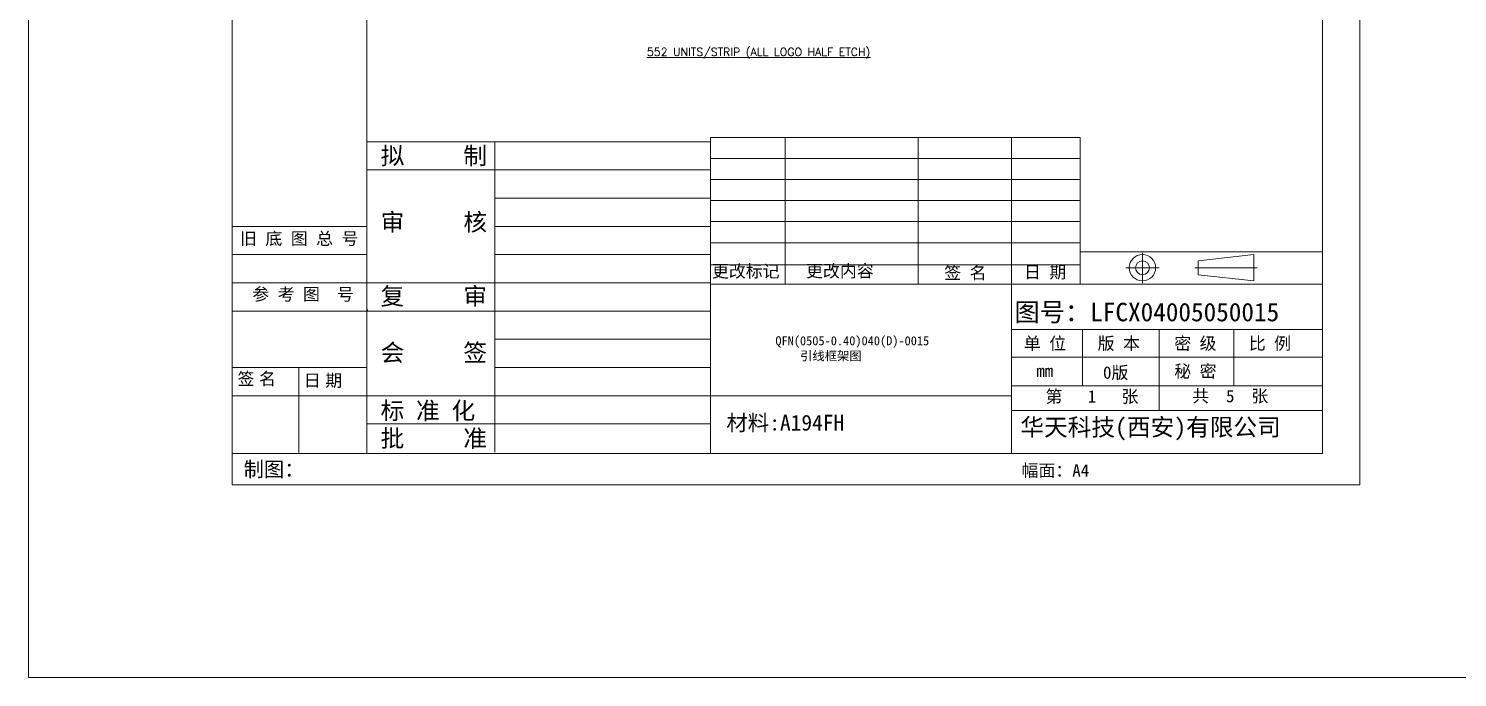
# Model space of a CAD drawing. Extents: x -140 to 3541, y -503 to -95.
# Drawn here: x 3120.4 to 3325.6, y -503.2 to -409.9 of the extents above; entities that cross this region are included whole.
import ezdxf
from ezdxf.lldxf.tags import DXFTag

# ---------------------------------------------------------------- set-up
doc = ezdxf.new("R2010")
doc.units = 0
doc.header["$LTSCALE"] = 5
doc.header["$MEASUREMENT"] = 0
doc.layers.add('图层1实体', color=7, linetype='CONTINUOUS', lineweight=18)
doc.layers.add('标注', color=4, linetype='CONTINUOUS')
doc.styles.add('SIMPLEX', font='SIMPLEX')
doc.styles.add('宋体', font='')
doc.styles.get('宋体').set_extended_font_data('SimSun')
tags = doc.linetypes.add('BORDER', pattern=[8.75, 2.5, -1.25, 2.5, -1.25, 0, -1.25]).pattern_tags.tags
tags[14:15] = [DXFTag(74, 4), DXFTag(75, 0), DXFTag(340, '0'), DXFTag(46, 1.0), DXFTag(50, 0.0), DXFTag(44, 0.0), DXFTag(45, 0.0)]
tags[12:13] = [DXFTag(74, 4), DXFTag(75, 0), DXFTag(340, '0'), DXFTag(46, 1.0), DXFTag(50, 0.0), DXFTag(44, 0.0), DXFTag(45, 0.0)]
tags[10:11] = [DXFTag(74, 4), DXFTag(75, 0), DXFTag(340, '0'), DXFTag(46, 1.0), DXFTag(50, 0.0), DXFTag(44, 0.0), DXFTag(45, 0.0)]
tags[8:9] = [DXFTag(74, 4), DXFTag(75, 0), DXFTag(340, '0'), DXFTag(46, 1.0), DXFTag(50, 0.0), DXFTag(44, 0.0), DXFTag(45, 0.0)]
tags[6:7] = [DXFTag(74, 4), DXFTag(75, 0), DXFTag(340, '0'), DXFTag(46, 1.0), DXFTag(50, 0.0), DXFTag(44, 0.0), DXFTag(45, 0.0)]
tags[4:5] = [DXFTag(74, 4), DXFTag(75, 0), DXFTag(340, '0'), DXFTag(46, 1.0), DXFTag(50, 0.0), DXFTag(44, 0.0), DXFTag(45, 0.0)]

msp = doc.modelspace()

# ---------------------------------------------------------------- linework, layer by layer
at = {"layer": '图层1实体', "lineweight": 0}
for p, q in [((3218.37845, -426.19998, 0.03251), (3169.01438, -426.19998, 0.03251)), ((3187.38853, -426.19998, 0.03251), (3187.38853, -470.79332, 0.03251)), ((3218.37845, -470.97748, 0.03251), (3218.37845, -425.56328, 0.03251)), ((3218.37845, -425.56328, 0.03251), (3271.43046, -425.56328, 0.03251)), ((3229.10495, -425.56328, 0.03251), (3229.10495, -446.6705, 0.03251)), ((3248.20501, -425.56328, 0.03251), (3248.20501, -446.6705, 0.03251)), ((3261.5691, -425.56328, 0.03251), (3261.5691, -446.6705, 0.03251)), ((3271.43046, -425.56328, 0.03251), (3271.43046, -446.6705, 0.03251)), ((3218.37845, -428.59059, 0.03251), (3271.43046, -428.59059, 0.03251)), ((3169.01438, -430.25321, 0.03251), (3218.37845, -430.25321, 0.03251)), ((3218.37845, -431.6179, 0.03251), (3271.43046, -431.6179, 0.03251)), ((3218.37845, -434.30644, 0.03251), (3187.38853, -434.30644, 0.03251)), ((3218.37845, -434.64521, 0.03251), (3271.43046, -434.64521, 0.03251)), ((3169.01438, -438.35967, 0.03251), (3149.65852, -438.35967, 0.03251)), ((3218.37845, -438.35967, 0.03251), (3187.38853, -438.35967, 0.03251)), ((3218.37845, -437.67252, 0.03251), (3271.43046, -437.67252, 0.03251)), ((3218.37845, -440.69983, 0.03251), (3271.43046, -440.69983, 0.03251)), ((3169.01438, -442.4129, 0.03251), (3149.65852, -442.4129, 0.03251)), ((3218.37845, -442.4129, 0.03251), (3187.38853, -442.4129, 0.03251)), ((3271.43046, -442.03193, 0.03251), (3306.23004, -442.03193, 0.03251)), ((3218.37845, -443.8713, 0.03251), (3271.43046, -443.8713, 0.03251)), ((3218.37845, -446.46613, 0.03251), (3149.65852, -446.46613, 0.03251)), ((3218.37845, -446.6705, 0.03251), (3306.23004, -446.6705, 0.03251)), ((3261.5691, -446.6705, 0.03251), (3261.5691, -470.97748, 0.03251)), ((3218.37845, -450.51936, 0.03251), (3149.65852, -450.51936, 0.03251)), ((3169.11462, -450.30698, 0.03251), (3169.11462, -450.42734, 0.03251)), ((3261.5691, -453.1752, 0.03251), (3306.23004, -453.1752, 0.03251)), ((3271.78724, -453.25712, 0.03251), (3271.78724, -461.25221, 0.03251)), ((3282.78577, -453.25712, 0.03251), (3282.78577, -464.80886, 0.03251)), ((3293.49863, -453.25712, 0.03251), (3293.49863, -461.25221, 0.03251)), ((3218.37845, -454.57259, 0.03251), (3187.38853, -454.57259, 0.03251)), ((3261.5691, -457.14938, 0.03251), (3306.23004, -457.14938, 0.03251)), ((3149.65852, -458.61761, 0.03251), (3169.01438, -458.62583, 0.03251)), ((3159.23147, -458.61761, 0.03251), (3159.23147, -470.89399, 0.03251)), ((3159.23147, -470.89399, 0.03251), (3159.23147, -458.73797, 0.03251)), ((3187.38853, -458.63363, 0.03251), (3218.37845, -458.64678, 0.03251)), ((3261.5691, -461.25221, 0.03251), (3306.23004, -461.25221, 0.03251)), ((3261.5691, -462.68686, 0.03251), (3149.65852, -462.68686, 0.03251)), ((3261.5691, -464.80886, 0.03251), (3306.23004, -464.80886, 0.03251)), ((3169.01438, -466.74009, 0.03251), (3218.37845, -466.74009, 0.03251)), ((3169.00168, -470.9905, 0.03251), (3149.71362, -470.9905, 0.03251))]:
    msp.add_line(p, q, dxfattribs=at)
at = {"layer": '图层1实体', "color": 1, "linetype": 'BORDER', "lineweight": 0}
for p, q in [((3280.39634, -442.13741, 0.03251), (3280.39634, -444.30191, 0.03251)), ((3278.50574, -444.30191, 0.03251), (3278.00821, -444.30191, 0.03251)), ((3280.39634, -444.30191, 0.03251), (3278.50574, -444.30191, 0.03251)), ((3280.39634, -444.30191, 0.03251), (3280.39634, -446.49813, 0.03251)), ((3282.28694, -444.30191, 0.03251), (3280.39634, -444.30191, 0.03251)), ((3282.28694, -444.30191, 0.03251), (3282.78446, -444.30191, 0.03251)), ((3288.40944, -444.30191, 0.03251), (3287.91192, -444.30191, 0.03251)), ((3288.40944, -444.30191, 0.03251), (3296.36986, -444.30191, 0.03251)), ((3296.36986, -444.30191, 0.03251), (3296.86739, -444.30191, 0.03251))]:
    msp.add_line(p, q, dxfattribs=at)
at = {"layer": '图层1实体', "color": 6, "linetype": 'Continuous', "lineweight": 0}
for p, q in [((3288.40944, -443.30686, 0.03251), (3296.36986, -442.41132, 0.03251)), ((3296.36986, -442.41132, 0.03251), (3296.36986, -446.19251, 0.03251)), ((3288.40944, -445.29697, 0.03251), (3288.40944, -443.30686, 0.03251)), ((3296.36986, -446.19251, 0.03251), (3288.40944, -445.29697, 0.03251))]:
    msp.add_line(p, q, dxfattribs=at)
at = {"layer": '图层1实体'}
msp.add_lwpolyline([(3120.44441, -226.57204), (3540.55455, -226.57204), (3540.55455, -503.1744), (3120.44441, -503.1744)], close=True, dxfattribs=at)
at = {"layer": '图层1实体', "lineweight": 0, "elevation": 0.03251}
for points in [[(3149.65852, -250.60164), (3311.62224, -250.60164), (3311.62224, -475.5099), (3149.65852, -475.5099)], [(3169.01438, -255.16142), (3306.23004, -255.16142), (3306.23004, -470.97748), (3169.01438, -470.97748)]]:
    msp.add_lwpolyline(points, close=True, dxfattribs=at)
at = {"layer": '图层1实体', "color": 6, "linetype": 'Continuous', "lineweight": 0}
for radius in [1.8906, 0.99505]:
    msp.add_circle((3280.39634, -444.30191, 0.03251), radius, dxfattribs=at)

# ---------------------------------------------------------------- texts
at = {"layer": '图层1实体', "lineweight": 0, "style": '宋体'}
for s, height, p in [('拟     制', 2.493628, (3170.99702, -429.44911, 0.03251)), ('审     核', 2.493628, (3170.99702, -438.9911, 0.03251)), ('复     审', 2.493628, (3170.99702, -449.6261, 0.03251)), ('图号：LFCX04005050015', 2.6586027, (3262.02248, -451.99834, 0.11226)), ('会     签', 2.493628, (3170.99702, -457.74036, 0.03251)), ('单 位', 1.781163, (3263.35979, -456.06427, 0.03251)), ('版 本', 1.781163, (3273.96051, -456.06427, 0.03251)), ('密 级', 1.781163, (3284.95904, -456.06427, 0.03251)), ('比 例', 1.781163, (3295.6719, -456.06427, 0.03251)), ('mm', 1.781163, (3265.1594, -460.01212, 0.03251)), ('标 准 化', 2.493628, (3170.98465, -466.07903, 0.03251)), ('批     准', 2.493628, (3170.98465, -470.06061, 0.03251)), ('制图：', 2.137395, (3151.32552, -474.32241, 0.03251)), ('幅面：A4', 1.781163, (3263.03303, -474.32241, 0.03251))]:
    msp.add_text(s, height=height, dxfattribs=at).set_placement(p)
at = {"layer": '图层1实体', "color": 1, "lineweight": 0, "style": '宋体'}
for s, p in [('0版', (3274.73775, -460.25263, 0.03251)), ('秘 密', (3284.95904, -460.06181, 0.03251))]:
    msp.add_text(s, height=1.781163, dxfattribs=at).set_placement(p)
at = {"layer": '图层1实体', "lineweight": 0, "attachment_point": 1, "style": '宋体'}
for s, insert, char_height in [('{\\fSimSun|b0|i0|c134|p2;旧 底 图 总 号}', (3150.81404, -439.21405, 0.03251), 1.7811626), ('{\\fSimSun|b0|i0|c134|p2;更改标记}', (3218.56708, -443.90357, 0.03251), 1.7811626), ('{\\fSimSun|b0|i0|c134|p2;签 名}', (3251.9306, -444.1309, 0.03251), 1.7811626), ('{\\fSimSun|b0|i0|c134|p2;日 期}', (3263.37972, -444.0275, 0.03251), 1.7811626), ('{\\fSimSun|b0|i0|c134|p2;参 考 图  号}', (3152.56547, -447.21731, 0.03251), 1.7811626), ('{\\fￋￎￌﾣﾤ|b0|i0|c134|p2; 签 名}', (3149.78175, -459.36127, 0.03251), 1.7811626), ('{\\fￋￎￌﾣﾤ|b0|i0|c134|p2; 日 期}', (3159.30332, -459.60199, 0.03251), 1.7811626), ('{\\fSimSun|b0|i0|c134|p2;第   1   张}', (3266.47817, -461.90469, 0.03251), 1.7811626), ('{\\fSimSun|b0|i0|c134|p2;共  5  张}', (3287.54351, -461.84406, 0.03251), 1.7811626), ('材料:A194FH', (3220.64023, -465.43669, 0.11226), 2.260728), ('{\\fSimSun|b0|i0|c134|p2;华天科技(西安)有限公司}', (3262.85678, -465.95444, 0.03251), 2.4936276)]:
    msp.add_mtext(s, dxfattribs=dict(at, insert=insert, char_height=char_height))
for s, insert, char_height, width in [('{\\fSimSun|b0|i0|c134|p2;更改内容}', (3232.08599, -443.8713, 0.03251), 1.7811626, 11.0226914), ('QFN(0505-0.40)040(D)-0015       \\P    引线框架图', (3227.68671, -454.14408, 0.08981), 1.298847, 44.6695125)]:
    msp.add_mtext(s, dxfattribs=dict(at, insert=insert, char_height=char_height, width=width))
at = {"layer": '标注', "lineweight": 0, "insert": (3225.27914, -413.48166, 0.02286), "char_height": 1.15, "attachment_point": 5, "style": 'SIMPLEX'}
msp.add_mtext('{\\Fromans,bigfont|c0;\\L552\\Fromans,bigfont|c128; UNITS/STRIP (ALL LOGO HALF ETCH)}', dxfattribs=at)

doc.saveas('drawing.dxf')
